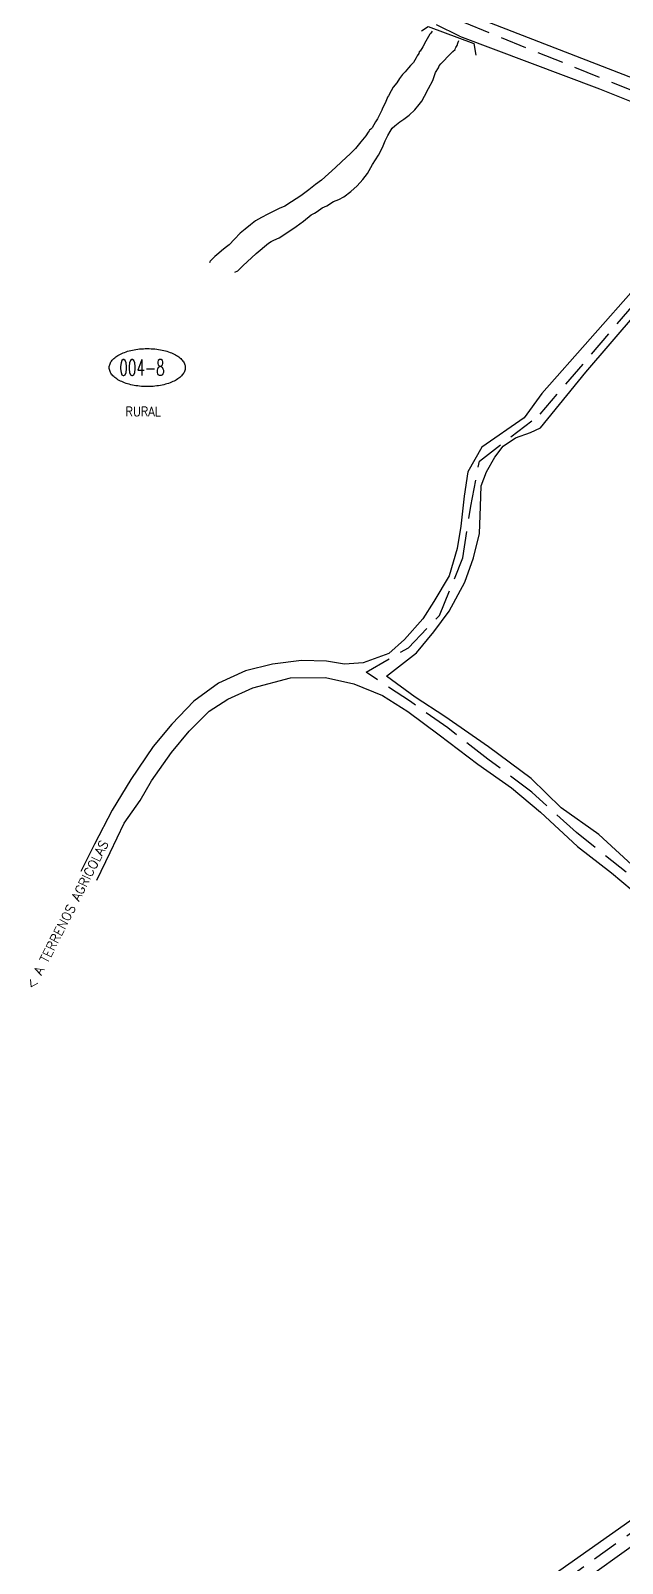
# Model space of a CAD drawing. Extents: x 533624 to 536047, y 1694598 to 1697264.
# Drawn here: x 533624 to 534072, y 1695211 to 1696371 of the extents above; entities that cross this region are included whole.
import ezdxf

# ---------------------------------------------------------------- set-up
doc = ezdxf.new("R2010")
doc.units = 0
doc.header["$LTSCALE"] = 80
doc.header["$MEASUREMENT"] = 0
doc.linetypes.add('HIDDEN', pattern=[0.375, 0.25, -0.125])
doc.layers.get('0').update_dxf_attribs({"linetype": 'CONTINUOUS'})
for name, color, linetype in [('4', 9, 'HIDDEN'), ('6', 10, 'CONTINUOUS'), ('9', 5, 'CONTINUOUS'), ('D', 6, 'CONTINUOUS'), ('F', 15, 'CONTINUOUS')]:
    doc.layers.add(name, color=color, linetype=linetype)
doc.styles.add('ROMANS', font='ROMANS', dxfattribs={"height": 7})

# ---------------------------------------------------------------- blocks, each defined once
blk = doc.blocks.new('ELL')
blk.add_circle((0, 0), 1)

msp = doc.modelspace()

# ---------------------------------------------------------------- linework, layer by layer
at = {"layer": '4', "color": 9, "linetype": 'HIDDEN'}
for points in [[(534110, 1696313.375), (533946.5, 1696379.5)], [(534074.6875, 1695734), (534036.9375, 1695764.125), (534003.0625, 1695794.625), (533969.8125, 1695819.625), (533939.5625, 1695843.25), (533911.25, 1695863.125), (533877.75, 1695885.375), (533877.75, 1695885.375), (533909.6875, 1695904), (533909.6875, 1695904), (533933.217805, 1695928.400938), (533950.9375, 1695972.125), (533950.9375, 1695972.125), (533950.9375, 1695972.125), (533957.0625, 1696011.25), (533957.0625, 1696011.25), (533963.459382, 1696045.373407), (533963.459382, 1696045.373407), (534009.5, 1696080.75), (534009.5, 1696080.75), (534009.5, 1696080.75), (534009.5, 1696080.75), (534009.5, 1696080.75), (534080.5625, 1696164.125)], [(533953.135709, 1695143.923944), (534118.546213, 1695262.542039)]]:
    msp.add_lwpolyline(points, dxfattribs=at)
at = {"layer": '6'}
for p, q in [((533948.5, 1696367.25), (533931, 1696375.75)), ((534114.5625, 1695268.875), (533950.3125, 1695152.875))]:
    msp.add_line(p, q, dxfattribs=at)
for points in [[(533948.5, 1696367.25), (534054.5, 1696327.25), (534054.5, 1696327.25), (534127.625, 1696298)], [(534083.9375, 1696179.25), (534010.6875, 1696096.625), (534010.6875, 1696096.625), (533997.25, 1696078.125), (533997.25, 1696078.125), (533965.3125, 1696055.75), (533965.3125, 1696055.75), (533954.625, 1696037.125), (533954.625, 1696037.125), (533951.8125, 1696018.75), (533951.8125, 1696018.75), (533949.3125, 1695996.125), (533949.3125, 1695996.125), (533946.5, 1695979.125), (533946.5, 1695979.125), (533940.5, 1695958.375), (533940.5, 1695958.375), (533928.9375, 1695938.875), (533928.9375, 1695938.875), (533920.625, 1695925.75), (533920.625, 1695925.75), (533906.625, 1695910.25), (533906.625, 1695910.25), (533894.75, 1695899.5), (533894.75, 1695899.5), (533875.5, 1695892.5), (533875.5, 1695892.5), (533861.3125, 1695891.5), (533861.3125, 1695891.5), (533847.625, 1695893.875), (533847.625, 1695893.875), (533828.8125, 1695894.375), (533828.8125, 1695894.375), (533806.75, 1695891.5), (533806.75, 1695891.5), (533786.375, 1695886.375), (533786.375, 1695886.375), (533765.75, 1695877.125), (533765.75, 1695877.125), (533747.0625, 1695863.5), (533747.0625, 1695863.5), (533730.375, 1695846.125), (533730.375, 1695846.125), (533716.375, 1695829.125), (533716.375, 1695829.125), (533699.4375, 1695804.125), (533699.4375, 1695804.125), (533685.25, 1695781), (533685.25, 1695781), (533671.875, 1695755.25), (533671.875, 1695755.25), (533661.5, 1695734.375)], [(533673.5625, 1695728), (533683.6875, 1695748.875), (533683.6875, 1695748.875), (533694.375, 1695771), (533694.375, 1695771), (533706.4375, 1695788.375), (533706.4375, 1695788.375), (533715, 1695803.125), (533715, 1695803.125), (533730.3125, 1695824.625), (533730.3125, 1695824.625), (533743.5, 1695840.875), (533743.5, 1695840.875), (533758.875, 1695856), (533758.875, 1695856), (533772.9375, 1695865.125), (533772.9375, 1695865.125), (533791.9375, 1695873.625), (533791.9375, 1695873.625), (533820.25, 1695881.25), (533820.25, 1695881.25), (533846.9375, 1695881.5), (533846.9375, 1695881.5), (533868.3125, 1695876.625), (533868.3125, 1695876.625), (533889.9375, 1695867.875), (533889.9375, 1695867.875), (533909.125, 1695855.75), (533909.125, 1695855.75), (533933.0625, 1695838), (533933.0625, 1695838), (533962.25, 1695815.75), (533962.25, 1695815.75), (533987.8125, 1695797.75), (533987.8125, 1695797.75), (534009.8125, 1695779.375), (534009.8125, 1695779.375), (534037.875, 1695753.5), (534037.875, 1695753.5), (534063.5, 1695733.375), (534063.5, 1695733.375), (534087.125, 1695713.75)]]:
    msp.add_lwpolyline(points, dxfattribs=at)
at = {"layer": '9'}
for points in [[(533927.75, 1696370.875), (533926.6875, 1696369.5), (533925.875, 1696368.625), (533922.9375, 1696363.375), (533920.5, 1696359), (533918.625, 1696355.75), (533917.8125, 1696355.25), (533917.5625, 1696354.125), (533916.25, 1696352.125), (533915.6875, 1696350.75), (533913.5625, 1696347.25), (533911.375, 1696345), (533909.8125, 1696343.125), (533907.125, 1696340.125), (533905.1875, 1696338.125), (533903.0625, 1696335.125), (533900.9375, 1696331.875), (533898.25, 1696328.5), (533896.625, 1696325.75), (533894.5, 1696322), (533893.9375, 1696320.875), (533893.6875, 1696320.25), (533892.0625, 1696316.5), (533889.9375, 1696312.625), (533889.4375, 1696311), (533887.5625, 1696307.125), (533886.1875, 1696304.625), (533884.875, 1696302.25), (533882.1875, 1696297.75), (533881.125, 1696296.75), (533880.3125, 1696295.875), (533880.0625, 1696295.375), (533879.25, 1696294.5), (533877.375, 1696291.75), (533873.5625, 1696287.125), (533869.5625, 1696282.125), (533865.5, 1696278), (533862.5625, 1696275.25), (533859, 1696271.875), (533854.4375, 1696267.75), (533849.0625, 1696262.75), (533843.9375, 1696258.125), (533839.3125, 1696254.75), (533834.1875, 1696250.625), (533828.25, 1696246.25), (533821.1875, 1696241.75), (533816.0625, 1696238.5), (533811.6875, 1696236.5), (533807.625, 1696234.5), (533803.3125, 1696232.25), (533798.375, 1696229.75), (533793.8125, 1696227.25), (533790, 1696224.25), (533785.9375, 1696221), (533782.1875, 1696217.875), (533777.875, 1696213.5), (533773.8125, 1696209.125), (533770.8125, 1696206.875), (533768.125, 1696204.625), (533766, 1696202.75), (533763, 1696200.25), (533760.0625, 1696197.25), (533759.5, 1696196.625), (533759.25, 1696196.125), (533758.9375, 1696195.5)], [(533778.125, 1696188.375), (533780.5625, 1696189.5), (533784.375, 1696193.125), (533794.3125, 1696202.5), (533803.8125, 1696210.25), (533805.6875, 1696211.625), (533806.25, 1696211.875), (533807.875, 1696212.75), (533811.6875, 1696214.375), (533817.625, 1696218.25), (533824.6875, 1696223), (533830.3125, 1696227.125), (533836, 1696231.875), (533838.4375, 1696233), (533840.625, 1696234.375), (533844.4375, 1696237.125), (533847.9375, 1696238.75), (533853.0625, 1696241.875), (533856.875, 1696243.5), (533860.6875, 1696245.5), (533866.125, 1696249.375), (533870.9375, 1696253.75), (533875.25, 1696258.5), (533878.75, 1696263.125), (533882.5, 1696270), (533887.0625, 1696277.125), (533890, 1696282.875), (533892.125, 1696287.875), (533894, 1696292), (533895.875, 1696295), (533897.5, 1696297.375), (533899.375, 1696299.125), (533900.6875, 1696300.25), (533903.125, 1696302.125), (533906.125, 1696304.375), (533910.1875, 1696307.375), (533914.5, 1696311.25), (533917.75, 1696315.375), (533919.875, 1696317.875), (533921.75, 1696321.75), (533924.9375, 1696327.5), (533928.1875, 1696333.5), (533930.3125, 1696339.5), (533932.4375, 1696343.125), (533932.9375, 1696344.75), (533934.3125, 1696346.125), (533935.9375, 1696348), (533939.9375, 1696352.125), (533943.4375, 1696355.5), (533945.0625, 1696357.125), (533945.375, 1696358), (533945.625, 1696358.5), (533946.125, 1696359.375), (533946.6875, 1696360.125), (533947.1875, 1696361.75), (533948, 1696363.75)]]:
    msp.add_lwpolyline(points, dxfattribs=at)
at = {"layer": 'F'}
for p, q in [((534193.1875, 1696291.125), (533947.8125, 1696386.375)), ((533954.4375, 1695134.5), (534127.625, 1695258.75))]:
    msp.add_line(p, q, dxfattribs=at)
for points in [[(533919.5625, 1696371.25), (533924.6875, 1696374.375), (533924.6875, 1696374.375), (533959.1875, 1696361.625), (533959.1875, 1696361.625), (533960.6875, 1696352.625)], [(534082.25, 1695736.625), (534053.875, 1695762.5), (534025.3125, 1695782.625), (534002.6875, 1695805), (533970.25, 1695828.875), (533937.25, 1695852), (533914.75, 1695866.5), (533893.0625, 1695882.375), (533915.75, 1695900), (533928.9375, 1695916), (533940.5, 1695931.625), (533952.5, 1695953.625), (533958.875, 1695972), (533963.5625, 1695990.5), (533964.1875, 1696011), (533964.8125, 1696026.5), (533968.8125, 1696037.25), (533975.1875, 1696048.25), (533981.375, 1696056.5), (533990.875, 1696062.875), (534002.25, 1696067), (534009.625, 1696070.375), (534044.0625, 1696112.75), (534082.5625, 1696157.375)]]:
    msp.add_lwpolyline(points, dxfattribs=at)

# ---------------------------------------------------------------- block references
at = {"layer": '4', "color": 9, "linetype": 'HIDDEN', "xscale": 28.8, "yscale": 14.4, "zscale": 28.8}
msp.add_blockref('ELL', (533711.88, 1696116.13), dxfattribs=at)

# ---------------------------------------------------------------- texts
at = {"layer": '4', "color": 9, "linetype": 'HIDDEN', "style": 'ROMANS'}
for s, height, width, p in [('004-8', 12, 0.63, (533690.69, 1696110.13)), ('RURAL', 7, 0.9, (533695.38, 1696079.3565))]:
    msp.add_text(s, height=height, dxfattribs=dict(at, width=width)).set_placement(p)
at = {"layer": 'D', "color": 6, "linetype": 'CONTINUOUS', "style": 'ROMANS'}
msp.add_text('< A TERRENOS AGRICOLAS', height=7, rotation=63.010771, dxfattribs=at).set_placement((533626.172954, 1695644.673514))

doc.saveas('drawing.dxf')
